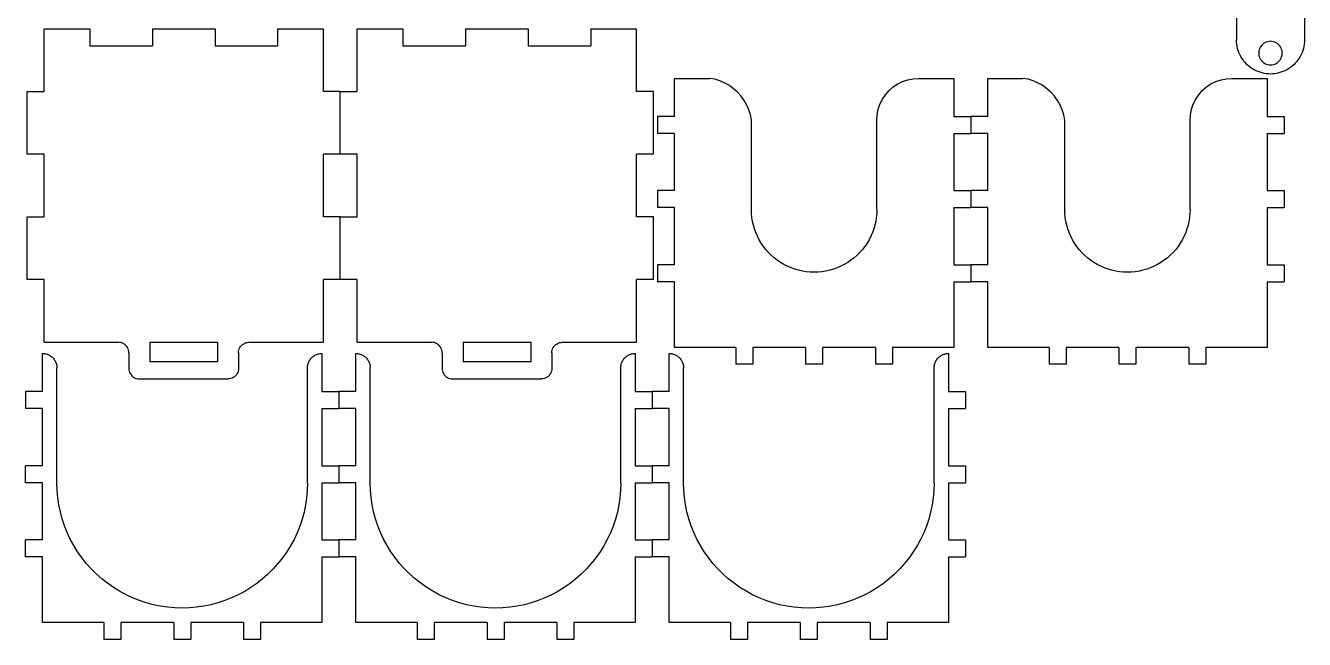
# Model space of a CAD drawing. Extents: x -198 to 198, y -259 to 259.
# Drawn here: x -197.6 to 191.2, y -258.9 to -72.3 of the extents above; entities that cross this region are included whole.
import ezdxf

# ---------------------------------------------------------------- set-up
doc = ezdxf.new("R2010")
doc.units = 0
doc.header["$MEASUREMENT"] = 0
doc.layers.get('0').update_dxf_attribs({"linetype": 'CONTINUOUS'})

msp = doc.modelspace()

# ---------------------------------------------------------------- linework, layer by layer
for p, q in [((170.6, 253.48), (170.6, -76.72)), ((191.23, 253.48), (191.23, -76.72)), ((-191.98, -73.34), (-178.09, -73.34)), ((-191.98, -92.39), (-191.98, -73.34)), ((-178.09, -73.34), (-178.09, -78.49)), ((-159.04, -73.34), (-139.99, -73.34)), ((-159.04, -73.34), (-159.04, -78.49)), ((-139.99, -73.34), (-139.99, -78.49)), ((-120.94, -73.34), (-107.04, -73.34)), ((-120.94, -73.34), (-120.94, -78.49)), ((-107.04, -92.39), (-107.04, -73.34)), ((-96.73, -73.34), (-82.84, -73.34)), ((-96.73, -92.39), (-96.73, -73.34)), ((-82.84, -73.34), (-82.84, -78.49)), ((-63.79, -73.34), (-44.74, -73.34)), ((-63.79, -73.34), (-63.79, -78.49)), ((-44.74, -73.34), (-44.74, -78.49)), ((-25.69, -73.34), (-11.79, -73.34)), ((-25.69, -73.34), (-25.69, -78.49)), ((-11.79, -92.39), (-11.79, -73.34)), ((170.62, -77.37), (170.6, -76.72)), ((170.68, -78.01), (170.62, -77.37)), ((179.19, -77.56), (178.82, -77.8)), ((179.6, -77.37), (179.19, -77.56)), ((180.03, -77.23), (179.6, -77.37)), ((180.47, -77.14), (180.03, -77.23)), ((180.91, -77.11), (180.47, -77.14)), ((181.36, -77.14), (180.91, -77.11)), ((181.8, -77.23), (181.36, -77.14)), ((182.23, -77.37), (181.8, -77.23)), ((182.64, -77.56), (182.23, -77.37)), ((183.01, -77.8), (182.64, -77.56)), ((191.21, -77.37), (191.15, -78.01)), ((191.23, -76.72), (191.21, -77.37)), ((-178.09, -78.49), (-159.04, -78.49)), ((-139.99, -78.49), (-120.94, -78.49)), ((-82.84, -78.49), (-63.79, -78.49)), ((-44.74, -78.49), (-25.69, -78.49)), ((170.78, -78.65), (170.68, -78.01)), ((170.92, -79.28), (170.78, -78.65)), ((171.1, -79.91), (170.92, -79.28)), ((171.32, -80.52), (171.1, -79.91)), ((171.58, -81.11), (171.32, -80.52)), ((171.87, -81.69), (171.58, -81.11)), ((177.41, -80.02), (177.35, -80.46)), ((177.35, -80.46), (177.35, -80.91)), ((177.35, -80.91), (177.41, -81.36)), ((177.52, -79.58), (177.41, -80.02)), ((177.41, -81.36), (177.52, -81.79)), ((177.68, -79.17), (177.52, -79.58)), ((177.9, -78.77), (177.68, -79.17)), ((178.16, -78.41), (177.9, -78.77)), ((178.47, -78.08), (178.16, -78.41)), ((178.82, -77.8), (178.47, -78.08)), ((183.36, -78.08), (183.01, -77.8)), ((183.67, -78.41), (183.36, -78.08)), ((183.93, -78.77), (183.67, -78.41)), ((184.15, -79.17), (183.93, -78.77)), ((184.31, -79.58), (184.15, -79.17)), ((184.42, -80.02), (184.31, -79.58)), ((184.31, -81.79), (184.42, -81.36)), ((184.48, -80.46), (184.42, -80.02)), ((184.42, -81.36), (184.48, -80.91)), ((184.48, -80.91), (184.48, -80.46)), ((190.25, -81.11), (189.96, -81.69)), ((190.51, -80.52), (190.25, -81.11)), ((190.73, -79.91), (190.51, -80.52)), ((190.91, -79.28), (190.73, -79.91)), ((191.05, -78.65), (190.91, -79.28)), ((191.15, -78.01), (191.05, -78.65)), ((172.2, -82.25), (171.87, -81.69)), ((172.57, -82.78), (172.2, -82.25)), ((172.96, -83.3), (172.57, -82.78)), ((173.39, -83.78), (172.96, -83.3)), ((173.85, -84.24), (173.39, -83.78)), ((174.34, -84.67), (173.85, -84.24)), ((174.85, -85.07), (174.34, -84.67)), ((175.39, -85.43), (174.85, -85.07)), ((175.94, -85.76), (175.39, -85.43)), ((177.52, -81.79), (177.68, -82.21)), ((177.68, -82.21), (177.9, -82.6)), ((177.9, -82.6), (178.16, -82.96)), ((178.16, -82.96), (178.47, -83.29)), ((178.47, -83.29), (178.82, -83.58)), ((178.82, -83.58), (179.19, -83.82)), ((179.19, -83.82), (179.6, -84.01)), ((179.6, -84.01), (180.03, -84.15)), ((180.03, -84.15), (180.47, -84.23)), ((180.47, -84.23), (180.91, -84.26)), ((180.91, -84.26), (181.36, -84.23)), ((181.36, -84.23), (181.8, -84.15)), ((181.8, -84.15), (182.23, -84.01)), ((182.23, -84.01), (182.64, -83.82)), ((182.64, -83.82), (183.01, -83.58)), ((183.01, -83.58), (183.36, -83.29)), ((183.36, -83.29), (183.67, -82.96)), ((183.67, -82.96), (183.93, -82.6)), ((183.93, -82.6), (184.15, -82.21)), ((184.15, -82.21), (184.31, -81.79)), ((186.44, -85.43), (185.89, -85.76)), ((186.98, -85.07), (186.44, -85.43)), ((187.49, -84.67), (186.98, -85.07)), ((187.98, -84.24), (187.49, -84.67)), ((188.44, -83.78), (187.98, -84.24)), ((188.87, -83.3), (188.44, -83.78)), ((189.26, -82.78), (188.87, -83.3)), ((189.63, -82.25), (189.26, -82.78)), ((189.96, -81.69), (189.63, -82.25)), ((-0.3, -99.97), (-0.3, -88.36)), ((-0.3, -88.36), (10.42, -88.36)), ((11.99, -88.66), (10.42, -88.36)), ((13.53, -89.14), (11.99, -88.66)), ((15, -89.78), (13.53, -89.14)), ((67.57, -90.06), (69.06, -89.32)), ((69.06, -89.32), (70.63, -88.79)), ((70.63, -88.79), (72.26, -88.47)), ((72.26, -88.47), (73.92, -88.36)), ((73.92, -88.36), (84.63, -88.36)), ((84.63, -88.36), (84.63, -99.97)), ((94.95, -99.97), (94.95, -88.36)), ((94.95, -88.36), (105.67, -88.36)), ((107.24, -88.66), (105.67, -88.36)), ((108.78, -89.14), (107.24, -88.66)), ((110.25, -89.78), (108.78, -89.14)), ((162.82, -90.06), (164.31, -89.32)), ((164.31, -89.32), (165.88, -88.79)), ((165.88, -88.79), (167.51, -88.47)), ((167.51, -88.47), (169.17, -88.36)), ((169.17, -88.36), (179.88, -88.36)), ((176.52, -86.05), (175.94, -85.76)), ((177.12, -86.31), (176.52, -86.05)), ((177.73, -86.53), (177.12, -86.31)), ((178.35, -86.71), (177.73, -86.53)), ((178.98, -86.85), (178.35, -86.71)), ((179.62, -86.96), (178.98, -86.85)), ((180.27, -87.02), (179.62, -86.96)), ((179.88, -88.36), (179.88, -99.97)), ((180.91, -87.04), (180.27, -87.02)), ((181.56, -87.02), (180.91, -87.04)), ((182.21, -86.96), (181.56, -87.02)), ((182.85, -86.85), (182.21, -86.96)), ((183.48, -86.71), (182.85, -86.85)), ((184.1, -86.53), (183.48, -86.71)), ((184.71, -86.31), (184.1, -86.53)), ((185.31, -86.05), (184.71, -86.31)), ((185.89, -85.76), (185.31, -86.05)), ((-197.14, -111.44), (-197.14, -92.39)), ((-197.14, -92.39), (-191.98, -92.39)), ((-101.89, -92.39), (-107.04, -92.39)), ((-101.89, -111.44), (-101.89, -92.39)), ((-101.89, -92.39), (-96.73, -92.39)), ((-6.64, -92.39), (-11.79, -92.39)), ((-6.64, -111.44), (-6.64, -92.39)), ((16.4, -90.57), (15, -89.78)), ((17.7, -91.51), (16.4, -90.57)), ((18.89, -92.58), (17.7, -91.51)), ((19.97, -93.77), (18.89, -92.58)), ((63.84, -93.33), (64.94, -92.08)), ((64.94, -92.08), (66.18, -90.98)), ((66.18, -90.98), (67.57, -90.06)), ((111.65, -90.57), (110.25, -89.78)), ((112.95, -91.51), (111.65, -90.57)), ((114.14, -92.58), (112.95, -91.51)), ((115.22, -93.77), (114.14, -92.58)), ((159.09, -93.33), (160.19, -92.08)), ((160.19, -92.08), (161.43, -90.98)), ((161.43, -90.98), (162.82, -90.06)), ((20.91, -95.08), (19.97, -93.77)), ((21.7, -96.47), (20.91, -95.08)), ((22.33, -97.95), (21.7, -96.47)), ((61.65, -97.77), (62.18, -96.2)), ((62.18, -96.2), (62.92, -94.71)), ((62.92, -94.71), (63.84, -93.33)), ((116.16, -95.08), (115.22, -93.77)), ((116.95, -96.47), (116.16, -95.08)), ((117.58, -97.95), (116.95, -96.47)), ((156.9, -97.77), (157.43, -96.2)), ((157.43, -96.2), (158.17, -94.71)), ((158.17, -94.71), (159.09, -93.33)), ((-5.46, -99.97), (-5.46, -105.13)), ((-0.3, -99.97), (-5.46, -99.97)), ((22.81, -99.48), (22.33, -97.95)), ((23.12, -101.06), (22.81, -99.48)), ((23.12, -128.25), (23.12, -101.06)), ((61.22, -101.06), (61.32, -99.4)), ((61.22, -128.25), (61.22, -101.06)), ((61.32, -99.4), (61.65, -97.77)), ((84.63, -99.97), (89.79, -99.97)), ((89.79, -99.97), (89.79, -105.13)), ((94.95, -99.97), (89.79, -99.97)), ((118.06, -99.48), (117.58, -97.95)), ((118.37, -101.06), (118.06, -99.48)), ((118.37, -128.25), (118.37, -101.06)), ((156.47, -101.06), (156.57, -99.4)), ((156.47, -128.25), (156.47, -101.06)), ((156.57, -99.4), (156.9, -97.77)), ((179.88, -99.97), (185.04, -99.97)), ((185.04, -99.97), (185.04, -105.13)), ((-0.3, -105.13), (-5.46, -105.13)), ((-0.3, -122.49), (-0.3, -105.13)), ((84.63, -105.13), (84.63, -122.49)), ((84.63, -105.13), (89.79, -105.13)), ((94.95, -105.13), (89.79, -105.13)), ((94.95, -122.49), (94.95, -105.13)), ((179.88, -105.13), (179.89, -122.49)), ((179.88, -105.13), (185.04, -105.13)), ((-191.98, -111.44), (-197.14, -111.44)), ((-191.98, -130.49), (-191.98, -111.44)), ((-101.89, -111.44), (-107.04, -111.44)), ((-107.04, -130.49), (-107.04, -111.44)), ((-96.73, -111.44), (-101.89, -111.44)), ((-96.73, -130.49), (-96.73, -111.44)), ((-6.64, -111.44), (-11.79, -111.44)), ((-11.79, -130.49), (-11.79, -111.44)), ((-0.3, -122.49), (-5.46, -122.49)), ((-5.46, -122.49), (-5.46, -127.65)), ((84.63, -122.49), (89.79, -122.49)), ((94.95, -122.49), (89.79, -122.49)), ((89.79, -122.49), (89.79, -127.65)), ((179.89, -122.49), (185.04, -122.49)), ((185.04, -122.49), (185.04, -127.65)), ((-0.3, -127.65), (-5.46, -127.65)), ((-0.3, -145.02), (-0.3, -127.65)), ((23.15, -129.44), (23.12, -128.25)), ((61.22, -128.25), (61.18, -129.44)), ((84.63, -127.65), (89.79, -127.65)), ((84.63, -127.65), (84.64, -145.02)), ((94.95, -127.65), (89.79, -127.65)), ((94.95, -145.02), (94.95, -127.65)), ((118.4, -129.44), (118.37, -128.25)), ((156.47, -128.25), (156.43, -129.44)), ((179.89, -127.65), (185.04, -127.65)), ((179.89, -127.65), (179.89, -145.02)), ((-197.14, -149.54), (-197.14, -130.49)), ((-197.14, -130.49), (-191.98, -130.49)), ((-101.89, -130.49), (-107.04, -130.49)), ((-101.89, -149.54), (-101.89, -130.49)), ((-101.89, -130.49), (-96.73, -130.49)), ((-6.64, -130.49), (-11.79, -130.49)), ((-6.64, -149.54), (-6.64, -130.49)), ((23.27, -130.63), (23.15, -129.44)), ((23.45, -131.82), (23.27, -130.63)), ((23.71, -132.98), (23.45, -131.82)), ((60.88, -131.82), (60.62, -132.98)), ((61.07, -130.63), (60.88, -131.82)), ((61.18, -129.44), (61.07, -130.63)), ((118.52, -130.63), (118.4, -129.44)), ((118.7, -131.82), (118.52, -130.63)), ((118.96, -132.98), (118.7, -131.82)), ((156.13, -131.82), (155.87, -132.98)), ((156.32, -130.63), (156.13, -131.82)), ((156.43, -129.44), (156.32, -130.63)), ((24.05, -134.13), (23.71, -132.98)), ((24.45, -135.26), (24.05, -134.13)), ((24.93, -136.36), (24.45, -135.26)), ((59.88, -135.26), (59.4, -136.36)), ((60.28, -134.13), (59.88, -135.26)), ((60.62, -132.98), (60.28, -134.13)), ((119.3, -134.13), (118.96, -132.98)), ((119.7, -135.26), (119.3, -134.13)), ((120.18, -136.36), (119.7, -135.26)), ((155.13, -135.26), (154.65, -136.36)), ((155.53, -134.13), (155.13, -135.26)), ((155.87, -132.98), (155.53, -134.13)), ((25.47, -137.42), (24.93, -136.36)), ((26.08, -138.45), (25.47, -137.42)), ((26.75, -139.44), (26.08, -138.45)), ((27.49, -140.39), (26.75, -139.44)), ((57.58, -139.44), (56.84, -140.39)), ((58.25, -138.45), (57.58, -139.44)), ((58.86, -137.42), (58.25, -138.45)), ((59.4, -136.36), (58.86, -137.42)), ((120.72, -137.42), (120.18, -136.36)), ((121.33, -138.45), (120.72, -137.42)), ((122, -139.44), (121.33, -138.45)), ((122.74, -140.39), (122, -139.44)), ((152.83, -139.44), (152.09, -140.39)), ((153.5, -138.45), (152.83, -139.44)), ((154.11, -137.42), (153.5, -138.45)), ((154.65, -136.36), (154.11, -137.42)), ((28.28, -141.29), (27.49, -140.39)), ((29.13, -142.13), (28.28, -141.29)), ((30.02, -142.93), (29.13, -142.13)), ((30.97, -143.66), (30.02, -142.93)), ((31.96, -144.33), (30.97, -143.66)), ((53.36, -143.66), (52.37, -144.33)), ((54.31, -142.93), (53.36, -143.66)), ((55.21, -142.13), (54.31, -142.93)), ((56.05, -141.29), (55.21, -142.13)), ((56.84, -140.39), (56.05, -141.29)), ((123.53, -141.29), (122.74, -140.39)), ((124.38, -142.13), (123.53, -141.29)), ((125.27, -142.93), (124.38, -142.13)), ((126.22, -143.66), (125.27, -142.93)), ((127.21, -144.33), (126.22, -143.66)), ((148.61, -143.66), (147.62, -144.33)), ((149.56, -142.93), (148.61, -143.66)), ((150.46, -142.13), (149.56, -142.93)), ((151.3, -141.29), (150.46, -142.13)), ((152.09, -140.39), (151.3, -141.29)), ((-0.3, -145.02), (-5.46, -145.02)), ((-5.46, -145.02), (-5.46, -150.17)), ((32.99, -144.94), (31.96, -144.33)), ((34.05, -145.48), (32.99, -144.94)), ((35.15, -145.96), (34.05, -145.48)), ((36.28, -146.36), (35.15, -145.96)), ((37.43, -146.7), (36.28, -146.36)), ((38.6, -146.96), (37.43, -146.7)), ((39.78, -147.15), (38.6, -146.96)), ((40.97, -147.26), (39.78, -147.15)), ((42.17, -147.3), (40.97, -147.26)), ((43.36, -147.26), (42.17, -147.3)), ((44.55, -147.15), (43.36, -147.26)), ((45.74, -146.96), (44.55, -147.15)), ((46.9, -146.7), (45.74, -146.96)), ((48.05, -146.36), (46.9, -146.7)), ((49.18, -145.96), (48.05, -146.36)), ((50.28, -145.48), (49.18, -145.96)), ((51.34, -144.94), (50.28, -145.48)), ((52.37, -144.33), (51.34, -144.94)), ((84.64, -145.02), (89.79, -145.02)), ((94.95, -145.02), (89.79, -145.02)), ((89.79, -145.02), (89.79, -150.17)), ((128.24, -144.94), (127.21, -144.33)), ((129.3, -145.48), (128.24, -144.94)), ((130.4, -145.96), (129.3, -145.48)), ((131.53, -146.36), (130.4, -145.96)), ((132.68, -146.7), (131.53, -146.36)), ((133.85, -146.96), (132.68, -146.7)), ((135.03, -147.15), (133.85, -146.96)), ((136.22, -147.26), (135.03, -147.15)), ((137.42, -147.3), (136.22, -147.26)), ((138.61, -147.26), (137.42, -147.3)), ((139.8, -147.15), (138.61, -147.26)), ((140.99, -146.96), (139.8, -147.15)), ((142.15, -146.7), (140.99, -146.96)), ((143.3, -146.36), (142.15, -146.7)), ((144.43, -145.96), (143.3, -146.36)), ((145.53, -145.48), (144.43, -145.96)), ((146.59, -144.94), (145.53, -145.48)), ((147.62, -144.33), (146.59, -144.94)), ((179.89, -145.02), (185.04, -145.02)), ((185.04, -145.02), (185.04, -150.17)), ((-191.98, -149.54), (-197.14, -149.54)), ((-191.98, -168.59), (-191.98, -149.54)), ((-101.89, -149.54), (-107.04, -149.54)), ((-107.04, -168.59), (-107.04, -149.54)), ((-96.73, -149.54), (-101.89, -149.54)), ((-96.73, -168.59), (-96.73, -149.54)), ((-6.64, -149.54), (-11.79, -149.54)), ((-11.79, -168.59), (-11.79, -149.54)), ((-0.3, -150.17), (-5.46, -150.17)), ((-0.3, -170.12), (-0.3, -150.17)), ((84.64, -150.17), (84.64, -170.12)), ((84.64, -150.17), (89.79, -150.17)), ((94.95, -150.17), (89.79, -150.17)), ((94.95, -170.12), (94.95, -150.17)), ((179.89, -150.17), (179.89, -170.12)), ((179.89, -150.17), (185.04, -150.17)), ((-191.98, -168.59), (-169.36, -168.59)), ((-168.94, -168.61), (-169.36, -168.59)), ((-168.54, -168.69), (-168.94, -168.61)), ((-168.14, -168.83), (-168.54, -168.69)), ((-167.77, -169.01), (-168.14, -168.83)), ((-167.43, -169.24), (-167.77, -169.01)), ((-167.11, -169.52), (-167.43, -169.24)), ((-166.84, -169.83), (-167.11, -169.52)), ((-166.61, -170.17), (-166.84, -169.83)), ((-166.43, -170.55), (-166.61, -170.17)), ((-166.29, -170.94), (-166.43, -170.55)), ((-166.21, -171.35), (-166.29, -170.94)), ((-159.83, -168.59), (-139.2, -168.59)), ((-159.83, -168.59), (-159.83, -174.54)), ((-139.2, -168.59), (-139.2, -174.54)), ((-132.82, -171.35), (-132.74, -170.94)), ((-132.74, -170.94), (-132.6, -170.55)), ((-132.6, -170.55), (-132.42, -170.17)), ((-132.42, -170.17), (-132.19, -169.83)), ((-132.19, -169.83), (-131.92, -169.52)), ((-131.92, -169.52), (-131.6, -169.24)), ((-131.6, -169.24), (-131.26, -169.01)), ((-131.26, -169.01), (-130.89, -168.83)), ((-130.89, -168.83), (-130.49, -168.69)), ((-130.49, -168.69), (-130.09, -168.61)), ((-130.09, -168.61), (-129.67, -168.59)), ((-129.67, -168.59), (-107.04, -168.59)), ((-96.73, -168.59), (-74.11, -168.59)), ((-73.69, -168.61), (-74.11, -168.59)), ((-73.29, -168.69), (-73.69, -168.61)), ((-72.89, -168.83), (-73.29, -168.69)), ((-72.52, -169.01), (-72.89, -168.83)), ((-72.18, -169.24), (-72.52, -169.01)), ((-71.86, -169.52), (-72.18, -169.24)), ((-71.59, -169.83), (-71.86, -169.52)), ((-71.36, -170.17), (-71.59, -169.83)), ((-71.18, -170.55), (-71.36, -170.17)), ((-71.04, -170.94), (-71.18, -170.55)), ((-70.96, -171.35), (-71.04, -170.94)), ((-64.58, -168.59), (-43.95, -168.59)), ((-64.58, -168.59), (-64.58, -174.54)), ((-43.95, -168.59), (-43.95, -174.54)), ((-37.57, -171.35), (-37.49, -170.94)), ((-37.49, -170.94), (-37.36, -170.55)), ((-37.36, -170.55), (-37.17, -170.17)), ((-37.17, -170.17), (-36.94, -169.83)), ((-36.94, -169.83), (-36.67, -169.52)), ((-36.67, -169.52), (-36.35, -169.24)), ((-36.35, -169.24), (-36.01, -169.01)), ((-36.01, -169.01), (-35.64, -168.83)), ((-35.64, -168.83), (-35.24, -168.69)), ((-35.24, -168.69), (-34.84, -168.61)), ((-34.84, -168.61), (-34.42, -168.59)), ((-34.42, -168.59), (-11.79, -168.59)), ((18.35, -170.12), (-0.3, -170.12)), ((18.35, -170.12), (18.35, -175.28)), ((23.51, -170.12), (23.51, -175.28)), ((39.59, -170.12), (23.51, -170.12)), ((39.59, -170.12), (39.59, -175.28)), ((44.74, -170.12), (44.74, -175.28)), ((60.82, -170.12), (44.74, -170.12)), ((60.82, -170.12), (60.82, -175.28)), ((84.64, -170.12), (65.98, -170.12)), ((65.98, -170.12), (65.98, -175.28)), ((113.6, -170.12), (94.95, -170.12)), ((113.6, -170.12), (113.6, -175.28)), ((118.76, -170.12), (118.76, -175.28)), ((134.84, -170.12), (118.76, -170.12)), ((134.84, -170.12), (134.84, -175.28)), ((139.99, -170.12), (139.99, -175.28)), ((156.07, -170.12), (139.99, -170.12)), ((156.07, -170.12), (156.07, -175.28)), ((179.89, -170.12), (161.23, -170.12)), ((161.23, -170.12), (161.23, -175.28)), ((-192.42, -183.58), (-192.42, -171.97)), ((-192.42, -171.97), (-192.15, -171.98)), ((-192.15, -171.98), (-191.88, -172)), ((-191.88, -172), (-191.61, -172.05)), ((-191.61, -172.05), (-191.34, -172.11)), ((-191.34, -172.11), (-191.07, -172.18)), ((-191.07, -172.18), (-190.82, -172.27)), ((-190.82, -172.27), (-190.56, -172.38)), ((-190.56, -172.38), (-190.32, -172.51)), ((-190.32, -172.51), (-190.08, -172.65)), ((-190.08, -172.65), (-189.86, -172.8)), ((-189.86, -172.8), (-189.64, -172.97)), ((-189.64, -172.97), (-189.43, -173.15)), ((-189.43, -173.15), (-189.24, -173.35)), ((-189.24, -173.35), (-189.06, -173.55)), ((-189.06, -173.55), (-188.89, -173.77)), ((-188.89, -173.77), (-188.74, -174)), ((-188.74, -174), (-188.6, -174.23)), ((-188.6, -174.23), (-188.47, -174.48)), ((-188.47, -174.48), (-188.36, -174.73)), ((-188.36, -174.73), (-188.27, -174.99)), ((-166.18, -171.76), (-166.21, -171.35)), ((-166.18, -171.76), (-166.18, -176.52)), ((-139.2, -174.54), (-159.83, -174.54)), ((-132.85, -171.76), (-132.82, -171.35)), ((-132.85, -171.76), (-132.85, -176.52)), ((-111.64, -174.99), (-111.55, -174.73)), ((-111.55, -174.73), (-111.44, -174.48)), ((-111.44, -174.48), (-111.31, -174.23)), ((-111.31, -174.23), (-111.18, -174)), ((-111.18, -174), (-111.02, -173.77)), ((-111.02, -173.77), (-110.85, -173.55)), ((-110.85, -173.55), (-110.67, -173.35)), ((-110.67, -173.35), (-110.48, -173.15)), ((-110.48, -173.15), (-110.27, -172.97)), ((-110.27, -172.97), (-110.05, -172.8)), ((-110.05, -172.8), (-109.83, -172.65)), ((-109.83, -172.65), (-109.59, -172.51)), ((-109.59, -172.51), (-109.35, -172.38)), ((-109.35, -172.38), (-109.09, -172.28)), ((-109.09, -172.28), (-108.84, -172.18)), ((-108.84, -172.18), (-108.57, -172.11)), ((-108.57, -172.11), (-108.31, -172.05)), ((-108.31, -172.05), (-108.03, -172)), ((-108.03, -172), (-107.76, -171.98)), ((-107.76, -171.98), (-107.49, -171.97)), ((-107.49, -171.97), (-107.49, -183.58)), ((-97.17, -183.58), (-97.17, -171.97)), ((-97.17, -171.97), (-96.9, -171.98)), ((-96.9, -171.98), (-96.62, -172)), ((-96.62, -172), (-96.35, -172.05)), ((-96.35, -172.05), (-96.08, -172.11)), ((-96.08, -172.11), (-95.82, -172.18)), ((-95.82, -172.18), (-95.56, -172.27)), ((-95.56, -172.27), (-95.31, -172.38)), ((-95.31, -172.38), (-95.07, -172.51)), ((-95.07, -172.51), (-94.83, -172.65)), ((-94.83, -172.65), (-94.6, -172.8)), ((-94.6, -172.8), (-94.39, -172.97)), ((-94.39, -172.97), (-94.18, -173.15)), ((-94.18, -173.15), (-93.99, -173.35)), ((-93.99, -173.35), (-93.8, -173.55)), ((-93.8, -173.55), (-93.64, -173.77)), ((-93.64, -173.77), (-93.48, -174)), ((-93.48, -174), (-93.34, -174.23)), ((-93.34, -174.23), (-93.22, -174.48)), ((-93.22, -174.48), (-93.11, -174.73)), ((-93.11, -174.73), (-93.01, -174.99)), ((-70.93, -171.76), (-70.96, -171.35)), ((-70.93, -171.76), (-70.93, -176.52)), ((-43.95, -174.54), (-64.58, -174.54)), ((-37.6, -171.76), (-37.57, -171.35)), ((-37.6, -171.76), (-37.6, -176.52)), ((-16.39, -174.99), (-16.29, -174.73)), ((-16.29, -174.73), (-16.19, -174.48)), ((-16.19, -174.48), (-16.06, -174.23)), ((-16.06, -174.23), (-15.92, -174)), ((-15.92, -174), (-15.77, -173.77)), ((-15.77, -173.77), (-15.6, -173.55)), ((-15.6, -173.55), (-15.42, -173.35)), ((-15.42, -173.35), (-15.22, -173.15)), ((-15.22, -173.15), (-15.02, -172.97)), ((-15.02, -172.97), (-14.8, -172.8)), ((-14.8, -172.8), (-14.57, -172.65)), ((-14.57, -172.65), (-14.34, -172.51)), ((-14.34, -172.51), (-14.09, -172.38)), ((-14.09, -172.38), (-13.84, -172.28)), ((-13.84, -172.28), (-13.58, -172.18)), ((-13.58, -172.18), (-13.32, -172.11)), ((-13.32, -172.11), (-13.05, -172.05)), ((-13.05, -172.05), (-12.78, -172)), ((-12.78, -172), (-12.51, -171.98)), ((-12.51, -171.98), (-12.23, -171.97)), ((-12.23, -171.97), (-12.23, -183.58)), ((-1.92, -183.58), (-1.92, -171.97)), ((-1.92, -171.97), (-1.65, -171.98)), ((-1.65, -171.98), (-1.37, -172)), ((-1.37, -172), (-1.1, -172.05)), ((-1.1, -172.05), (-0.83, -172.11)), ((-0.83, -172.11), (-0.57, -172.18)), ((-0.57, -172.18), (-0.31, -172.27)), ((-0.31, -172.27), (-0.06, -172.38)), ((-0.06, -172.38), (0.18, -172.51)), ((0.18, -172.51), (0.42, -172.65)), ((0.42, -172.65), (0.65, -172.8)), ((0.65, -172.8), (0.86, -172.97)), ((0.86, -172.97), (1.07, -173.15)), ((1.07, -173.15), (1.26, -173.35)), ((1.26, -173.35), (1.45, -173.55)), ((1.45, -173.55), (1.61, -173.77)), ((1.61, -173.77), (1.77, -174)), ((1.77, -174), (1.91, -174.23)), ((1.91, -174.23), (2.03, -174.48)), ((2.03, -174.48), (2.14, -174.73)), ((2.14, -174.73), (2.24, -174.99)), ((78.86, -174.99), (78.96, -174.73)), ((78.96, -174.73), (79.06, -174.48)), ((79.06, -174.48), (79.19, -174.23)), ((79.19, -174.23), (79.33, -174)), ((79.33, -174), (79.48, -173.77)), ((79.48, -173.77), (79.65, -173.55)), ((79.65, -173.55), (79.83, -173.35)), ((79.83, -173.35), (80.03, -173.15)), ((80.03, -173.15), (80.23, -172.97)), ((80.23, -172.97), (80.45, -172.8)), ((80.45, -172.8), (80.68, -172.65)), ((80.68, -172.65), (80.91, -172.51)), ((80.91, -172.51), (81.16, -172.38)), ((81.16, -172.38), (81.41, -172.28)), ((81.41, -172.28), (81.67, -172.18)), ((81.67, -172.18), (81.93, -172.11)), ((81.93, -172.11), (82.2, -172.05)), ((82.2, -172.05), (82.47, -172)), ((82.47, -172), (82.74, -171.98)), ((82.74, -171.98), (83.02, -171.97)), ((83.02, -171.97), (83.02, -183.58)), ((-188.27, -174.99), (-188.19, -175.25)), ((-188.19, -175.25), (-188.13, -175.52)), ((-188.13, -175.52), (-188.09, -175.79)), ((-188.09, -175.79), (-188.06, -176.06)), ((-188.06, -176.06), (-188.05, -176.34)), ((-188.05, -211.35), (-188.05, -176.34)), ((-166.18, -176.52), (-166.16, -176.93)), ((-166.16, -176.93), (-166.08, -177.34)), ((-166.08, -177.34), (-165.94, -177.73)), ((-165.94, -177.73), (-165.76, -178.11)), ((-165.76, -178.11), (-165.53, -178.45)), ((-165.53, -178.45), (-165.25, -178.76)), ((-165.25, -178.76), (-164.94, -179.04)), ((-133.78, -178.76), (-134.09, -179.04)), ((-133.5, -178.45), (-133.78, -178.76)), ((-133.27, -178.11), (-133.5, -178.45)), ((-133.09, -177.73), (-133.27, -178.11)), ((-132.95, -177.34), (-133.09, -177.73)), ((-132.87, -176.93), (-132.95, -177.34)), ((-132.85, -176.52), (-132.87, -176.93)), ((-111.86, -176.34), (-111.85, -176.06)), ((-111.86, -211.42), (-111.86, -176.34)), ((-111.85, -176.06), (-111.82, -175.79)), ((-111.82, -175.79), (-111.78, -175.52)), ((-111.78, -175.52), (-111.72, -175.25)), ((-111.72, -175.25), (-111.64, -174.99)), ((-93.01, -174.99), (-92.94, -175.25)), ((-92.94, -175.25), (-92.88, -175.52)), ((-92.88, -175.52), (-92.84, -175.79)), ((-92.84, -175.79), (-92.81, -176.06)), ((-92.81, -176.06), (-92.8, -176.34)), ((-92.8, -211.35), (-92.8, -176.34)), ((-70.93, -176.52), (-70.91, -176.93)), ((-70.91, -176.93), (-70.83, -177.34)), ((-70.83, -177.34), (-70.69, -177.73)), ((-70.69, -177.73), (-70.51, -178.11)), ((-70.51, -178.11), (-70.28, -178.45)), ((-70.28, -178.45), (-70, -178.76)), ((-70, -178.76), (-69.69, -179.04)), ((-38.53, -178.76), (-38.84, -179.04)), ((-38.25, -178.45), (-38.53, -178.76)), ((-38.02, -178.11), (-38.25, -178.45)), ((-37.84, -177.73), (-38.02, -178.11)), ((-37.7, -177.34), (-37.84, -177.73)), ((-37.62, -176.93), (-37.7, -177.34)), ((-37.6, -176.52), (-37.62, -176.93)), ((-16.6, -176.34), (-16.59, -176.06)), ((-16.6, -211.42), (-16.6, -176.34)), ((-16.59, -176.06), (-16.57, -175.79)), ((-16.57, -175.79), (-16.52, -175.52)), ((-16.52, -175.52), (-16.46, -175.25)), ((-16.46, -175.25), (-16.39, -174.99)), ((2.24, -174.99), (2.31, -175.25)), ((2.31, -175.25), (2.37, -175.52)), ((2.37, -175.52), (2.41, -175.79)), ((2.41, -175.79), (2.44, -176.06)), ((2.44, -176.06), (2.45, -176.34)), ((2.45, -211.35), (2.45, -176.34)), ((23.51, -175.28), (18.35, -175.28)), ((44.74, -175.28), (39.59, -175.28)), ((65.98, -175.28), (60.82, -175.28)), ((78.65, -176.34), (78.66, -176.06)), ((78.65, -211.42), (78.65, -176.34)), ((78.66, -176.06), (78.68, -175.79)), ((78.68, -175.79), (78.73, -175.52)), ((78.73, -175.52), (78.79, -175.25)), ((78.79, -175.25), (78.86, -174.99)), ((118.76, -175.28), (113.6, -175.28)), ((139.99, -175.28), (134.84, -175.28)), ((161.23, -175.28), (156.07, -175.28)), ((-164.94, -179.04), (-164.6, -179.27)), ((-164.6, -179.27), (-164.22, -179.45)), ((-164.22, -179.45), (-163.83, -179.58)), ((-163.83, -179.58), (-163.42, -179.67)), ((-163.42, -179.67), (-163.01, -179.69)), ((-163.01, -179.69), (-136.02, -179.69)), ((-135.61, -179.67), (-136.02, -179.69)), ((-135.2, -179.58), (-135.61, -179.67)), ((-134.81, -179.45), (-135.2, -179.58)), ((-134.43, -179.27), (-134.81, -179.45)), ((-134.09, -179.04), (-134.43, -179.27)), ((-69.69, -179.04), (-69.35, -179.27)), ((-69.35, -179.27), (-68.97, -179.45)), ((-68.97, -179.45), (-68.58, -179.58)), ((-68.58, -179.58), (-68.17, -179.67)), ((-68.17, -179.67), (-67.76, -179.69)), ((-67.76, -179.69), (-40.77, -179.69)), ((-40.36, -179.67), (-40.77, -179.69)), ((-39.95, -179.58), (-40.36, -179.67)), ((-39.56, -179.45), (-39.95, -179.58)), ((-39.18, -179.27), (-39.56, -179.45)), ((-38.84, -179.04), (-39.18, -179.27)), ((-197.58, -183.58), (-197.58, -188.74)), ((-192.42, -183.58), (-197.58, -183.58)), ((-107.49, -183.58), (-102.33, -183.58)), ((-102.33, -183.58), (-102.33, -188.74)), ((-97.17, -183.58), (-102.33, -183.58)), ((-12.23, -183.58), (-7.08, -183.58)), ((-7.08, -183.58), (-7.08, -188.74)), ((-1.92, -183.58), (-7.08, -183.58)), ((83.02, -183.58), (88.17, -183.58)), ((88.17, -183.58), (88.17, -188.74)), ((-192.42, -188.74), (-197.58, -188.74)), ((-192.42, -206.1), (-192.42, -188.74)), ((-107.49, -188.74), (-107.49, -206.1)), ((-107.49, -188.74), (-102.33, -188.74)), ((-97.17, -188.74), (-102.33, -188.74)), ((-97.17, -206.1), (-97.17, -188.74)), ((-12.23, -188.74), (-12.23, -206.1)), ((-12.23, -188.74), (-7.08, -188.74)), ((-1.92, -188.74), (-7.08, -188.74)), ((-1.92, -206.1), (-1.92, -188.74)), ((83.02, -188.74), (83.02, -206.1)), ((83.02, -188.74), (88.17, -188.74)), ((-197.58, -211.26), (-197.58, -206.1)), ((-192.42, -206.1), (-197.58, -206.1)), ((-107.49, -206.1), (-102.33, -206.1)), ((-102.33, -206.1), (-102.33, -211.26)), ((-97.17, -206.1), (-102.33, -206.1)), ((-12.23, -206.1), (-7.08, -206.1)), ((-7.08, -206.1), (-7.08, -211.26)), ((-1.92, -206.1), (-7.08, -206.1)), ((83.02, -206.1), (88.17, -206.1)), ((88.17, -206.1), (88.17, -211.26)), ((-192.42, -211.26), (-197.58, -211.26)), ((-192.42, -228.63), (-192.42, -211.26)), ((-187.99, -213.56), (-188.05, -211.35)), ((-187.79, -215.76), (-187.99, -213.56)), ((-111.93, -213.63), (-112.13, -215.83)), ((-111.86, -211.42), (-111.93, -213.63)), ((-107.49, -211.26), (-107.49, -228.63)), ((-107.49, -211.26), (-102.33, -211.26)), ((-97.17, -211.26), (-102.33, -211.26)), ((-97.17, -228.63), (-97.17, -211.26)), ((-92.73, -213.56), (-92.8, -211.35)), ((-92.53, -215.76), (-92.73, -213.56)), ((-16.67, -213.63), (-16.88, -215.83)), ((-16.6, -211.42), (-16.67, -213.63)), ((-12.23, -211.26), (-12.23, -228.63)), ((-12.23, -211.26), (-7.08, -211.26)), ((-1.92, -211.26), (-7.08, -211.26)), ((-1.92, -228.63), (-1.92, -211.26)), ((2.52, -213.56), (2.45, -211.35)), ((2.72, -215.76), (2.52, -213.56)), ((78.58, -213.63), (78.37, -215.83)), ((78.65, -211.42), (78.58, -213.63)), ((83.02, -211.26), (83.02, -228.63)), ((83.02, -211.26), (88.17, -211.26)), ((-187.46, -217.95), (-187.79, -215.76)), ((-112.13, -215.83), (-112.46, -218.02)), ((-92.21, -217.95), (-92.53, -215.76)), ((-16.88, -215.83), (-17.21, -218.02)), ((3.04, -217.95), (2.72, -215.76)), ((78.37, -215.83), (78.04, -218.02)), ((-187.01, -220.11), (-187.46, -217.95)), ((-186.44, -222.25), (-187.01, -220.11)), ((-112.91, -220.18), (-113.49, -222.32)), ((-112.46, -218.02), (-112.91, -220.18)), ((-91.76, -220.11), (-92.21, -217.95)), ((-91.18, -222.25), (-91.76, -220.11)), ((-17.66, -220.18), (-18.24, -222.32)), ((-17.21, -218.02), (-17.66, -220.18)), ((3.49, -220.11), (3.04, -217.95)), ((4.07, -222.25), (3.49, -220.11)), ((77.59, -220.18), (77.01, -222.32)), ((78.04, -218.02), (77.59, -220.18)), ((-185.74, -224.35), (-186.44, -222.25)), ((-184.92, -226.4), (-185.74, -224.35)), ((-114.2, -224.42), (-115.02, -226.47)), ((-113.49, -222.32), (-114.2, -224.42)), ((-90.48, -224.35), (-91.18, -222.25)), ((-89.66, -226.4), (-90.48, -224.35)), ((-18.94, -224.42), (-19.77, -226.47)), ((-18.24, -222.32), (-18.94, -224.42)), ((4.77, -224.35), (4.07, -222.25)), ((5.59, -226.4), (4.77, -224.35)), ((76.31, -224.42), (75.48, -226.47)), ((77.01, -222.32), (76.31, -224.42)), ((-197.58, -233.78), (-197.58, -228.63)), ((-192.42, -228.63), (-197.58, -228.63)), ((-183.98, -228.41), (-184.92, -226.4)), ((-182.93, -230.35), (-183.98, -228.41)), ((-115.96, -228.47), (-117.02, -230.41)), ((-115.02, -226.47), (-115.96, -228.47)), ((-107.49, -228.63), (-102.33, -228.63)), ((-102.33, -228.63), (-102.33, -233.78)), ((-97.17, -228.63), (-102.33, -228.63)), ((-88.73, -228.41), (-89.66, -226.4)), ((-87.67, -230.35), (-88.73, -228.41)), ((-20.71, -228.47), (-21.76, -230.41)), ((-19.77, -226.47), (-20.71, -228.47)), ((-12.23, -228.63), (-7.08, -228.63)), ((-7.08, -228.63), (-7.08, -233.78)), ((-1.92, -228.63), (-7.08, -228.63)), ((6.52, -228.41), (5.59, -226.4)), ((7.58, -230.35), (6.52, -228.41)), ((74.54, -228.47), (73.49, -230.41)), ((75.48, -226.47), (74.54, -228.47)), ((83.02, -228.63), (88.17, -228.63)), ((88.17, -228.63), (88.17, -233.78)), ((-181.76, -232.23), (-182.93, -230.35)), ((-180.49, -234.04), (-181.76, -232.23)), ((-118.19, -232.29), (-119.46, -234.1)), ((-117.02, -230.41), (-118.19, -232.29)), ((-86.51, -232.23), (-87.67, -230.35)), ((-85.24, -234.04), (-86.51, -232.23)), ((-22.93, -232.29), (-24.21, -234.1)), ((-21.76, -230.41), (-22.93, -232.29)), ((8.74, -232.23), (7.58, -230.35)), ((10.01, -234.04), (8.74, -232.23)), ((72.32, -232.29), (71.04, -234.1)), ((73.49, -230.41), (72.32, -232.29)), ((-192.42, -233.78), (-197.58, -233.78)), ((-192.42, -253.73), (-192.42, -233.78)), ((-179.12, -235.78), (-180.49, -234.04)), ((-177.65, -237.43), (-179.12, -235.78)), ((-120.84, -235.83), (-122.31, -237.48)), ((-119.46, -234.1), (-120.84, -235.83)), ((-107.49, -233.78), (-107.49, -253.73)), ((-107.49, -233.78), (-102.33, -233.78)), ((-97.17, -233.78), (-102.33, -233.78)), ((-97.17, -253.73), (-97.17, -233.78)), ((-83.87, -235.78), (-85.24, -234.04)), ((-82.39, -237.43), (-83.87, -235.78)), ((-25.58, -235.83), (-27.06, -237.48)), ((-24.21, -234.1), (-25.58, -235.83)), ((-12.23, -233.78), (-12.23, -253.73)), ((-12.23, -233.78), (-7.08, -233.78)), ((-1.92, -233.78), (-7.08, -233.78)), ((-1.92, -253.73), (-1.92, -233.78)), ((11.38, -235.78), (10.01, -234.04)), ((12.86, -237.43), (11.38, -235.78)), ((69.67, -235.83), (68.19, -237.48)), ((71.04, -234.1), (69.67, -235.83)), ((83.02, -233.78), (83.02, -253.73)), ((83.02, -233.78), (88.17, -233.78)), ((-176.08, -238.99), (-177.65, -237.43)), ((-174.43, -240.46), (-176.08, -238.99)), ((-172.7, -241.83), (-174.43, -240.46)), ((-125.53, -240.51), (-127.27, -241.87)), ((-123.88, -239.04), (-125.53, -240.51)), ((-122.31, -237.48), (-123.88, -239.04)), ((-80.83, -238.99), (-82.39, -237.43)), ((-79.18, -240.46), (-80.83, -238.99)), ((-77.44, -241.83), (-79.18, -240.46)), ((-30.28, -240.51), (-32.02, -241.87)), ((-28.62, -239.04), (-30.28, -240.51)), ((-27.06, -237.48), (-28.62, -239.04)), ((14.42, -238.99), (12.86, -237.43)), ((16.07, -240.46), (14.42, -238.99)), ((17.81, -241.83), (16.07, -240.46)), ((64.97, -240.51), (63.23, -241.87)), ((66.63, -239.04), (64.97, -240.51)), ((68.19, -237.48), (66.63, -239.04)), ((-170.88, -243.1), (-172.7, -241.83)), ((-169, -244.26), (-170.88, -243.1)), ((-167.05, -245.31), (-169, -244.26)), ((-130.97, -244.29), (-132.92, -245.34)), ((-129.09, -243.14), (-130.97, -244.29)), ((-127.27, -241.87), (-129.09, -243.14)), ((-75.63, -243.1), (-77.44, -241.83)), ((-73.75, -244.26), (-75.63, -243.1)), ((-71.8, -245.31), (-73.75, -244.26)), ((-35.72, -244.29), (-37.67, -245.34)), ((-33.83, -243.14), (-35.72, -244.29)), ((-32.02, -241.87), (-33.83, -243.14)), ((19.62, -243.1), (17.81, -241.83)), ((21.5, -244.26), (19.62, -243.1)), ((23.45, -245.31), (21.5, -244.26)), ((59.53, -244.29), (57.58, -245.34)), ((61.42, -243.14), (59.53, -244.29)), ((63.23, -241.87), (61.42, -243.14)), ((-165.05, -246.24), (-167.05, -245.31)), ((-162.99, -247.06), (-165.05, -246.24)), ((-160.89, -247.76), (-162.99, -247.06)), ((-158.76, -248.33), (-160.89, -247.76)), ((-156.59, -248.78), (-158.76, -248.33)), ((-154.4, -249.1), (-156.59, -248.78)), ((-143.39, -248.79), (-145.58, -249.11)), ((-141.22, -248.35), (-143.39, -248.79)), ((-139.08, -247.78), (-141.22, -248.35)), ((-136.98, -247.08), (-139.08, -247.78)), ((-134.93, -246.27), (-136.98, -247.08)), ((-132.92, -245.34), (-134.93, -246.27)), ((-69.8, -246.24), (-71.8, -245.31)), ((-67.74, -247.06), (-69.8, -246.24)), ((-65.64, -247.76), (-67.74, -247.06)), ((-63.5, -248.33), (-65.64, -247.76)), ((-61.34, -248.78), (-63.5, -248.33)), ((-59.15, -249.1), (-61.34, -248.78)), ((-48.13, -248.79), (-50.32, -249.11)), ((-45.97, -248.35), (-48.13, -248.79)), ((-43.83, -247.78), (-45.97, -248.35)), ((-41.73, -247.08), (-43.83, -247.78)), ((-39.67, -246.27), (-41.73, -247.08)), ((-37.67, -245.34), (-39.67, -246.27)), ((25.45, -246.24), (23.45, -245.31)), ((27.51, -247.06), (25.45, -246.24)), ((29.61, -247.76), (27.51, -247.06)), ((31.75, -248.33), (29.61, -247.76)), ((33.91, -248.78), (31.75, -248.33)), ((36.1, -249.1), (33.91, -248.78)), ((47.12, -248.79), (44.93, -249.11)), ((49.28, -248.35), (47.12, -248.79)), ((51.42, -247.78), (49.28, -248.35)), ((53.52, -247.08), (51.42, -247.78)), ((55.58, -246.27), (53.52, -247.08)), ((57.58, -245.34), (55.58, -246.27)), ((-152.2, -249.29), (-154.4, -249.1)), ((-149.99, -249.36), (-152.2, -249.29)), ((-147.78, -249.3), (-149.99, -249.36)), ((-145.58, -249.11), (-147.78, -249.3)), ((-56.95, -249.29), (-59.15, -249.1)), ((-54.74, -249.36), (-56.95, -249.29)), ((-52.53, -249.3), (-54.74, -249.36)), ((-50.32, -249.11), (-52.53, -249.3)), ((38.3, -249.29), (36.1, -249.1)), ((40.51, -249.36), (38.3, -249.29)), ((42.72, -249.3), (40.51, -249.36)), ((44.93, -249.11), (42.72, -249.3)), ((-173.77, -253.73), (-192.42, -253.73)), ((-173.77, -253.73), (-173.77, -258.89)), ((-152.53, -253.73), (-168.61, -253.73)), ((-168.61, -253.73), (-168.61, -258.89)), ((-152.53, -253.73), (-152.53, -258.89)), ((-131.3, -253.73), (-147.38, -253.73)), ((-147.38, -253.73), (-147.38, -258.89)), ((-131.3, -253.73), (-131.3, -258.89)), ((-107.49, -253.73), (-126.14, -253.73)), ((-126.14, -253.73), (-126.14, -258.89)), ((-78.51, -253.73), (-97.17, -253.73)), ((-78.51, -253.73), (-78.51, -258.89)), ((-57.28, -253.73), (-73.36, -253.73)), ((-73.36, -253.73), (-73.36, -258.89)), ((-57.28, -253.73), (-57.28, -258.89)), ((-36.04, -253.73), (-52.12, -253.73)), ((-52.12, -253.73), (-52.12, -258.89)), ((-36.04, -253.73), (-36.04, -258.89)), ((-12.23, -253.73), (-30.89, -253.73)), ((-30.89, -253.73), (-30.89, -258.89)), ((16.74, -253.73), (-1.92, -253.73)), ((16.74, -253.73), (16.74, -258.89)), ((37.97, -253.73), (21.89, -253.73)), ((21.89, -253.73), (21.89, -258.89)), ((37.97, -253.73), (37.97, -258.89)), ((59.21, -253.73), (43.13, -253.73)), ((43.13, -253.73), (43.13, -258.89)), ((59.21, -253.73), (59.21, -258.89)), ((83.02, -253.73), (64.36, -253.73)), ((64.36, -253.73), (64.36, -258.89)), ((-168.61, -258.89), (-173.77, -258.89)), ((-147.38, -258.89), (-152.53, -258.89)), ((-126.14, -258.89), (-131.3, -258.89)), ((-73.36, -258.89), (-78.51, -258.89)), ((-52.12, -258.89), (-57.28, -258.89)), ((-30.89, -258.89), (-36.04, -258.89)), ((21.89, -258.89), (16.74, -258.89)), ((43.13, -258.89), (37.97, -258.89)), ((64.36, -258.89), (59.21, -258.89))]:
    msp.add_line(p, q)

doc.saveas('drawing.dxf')
